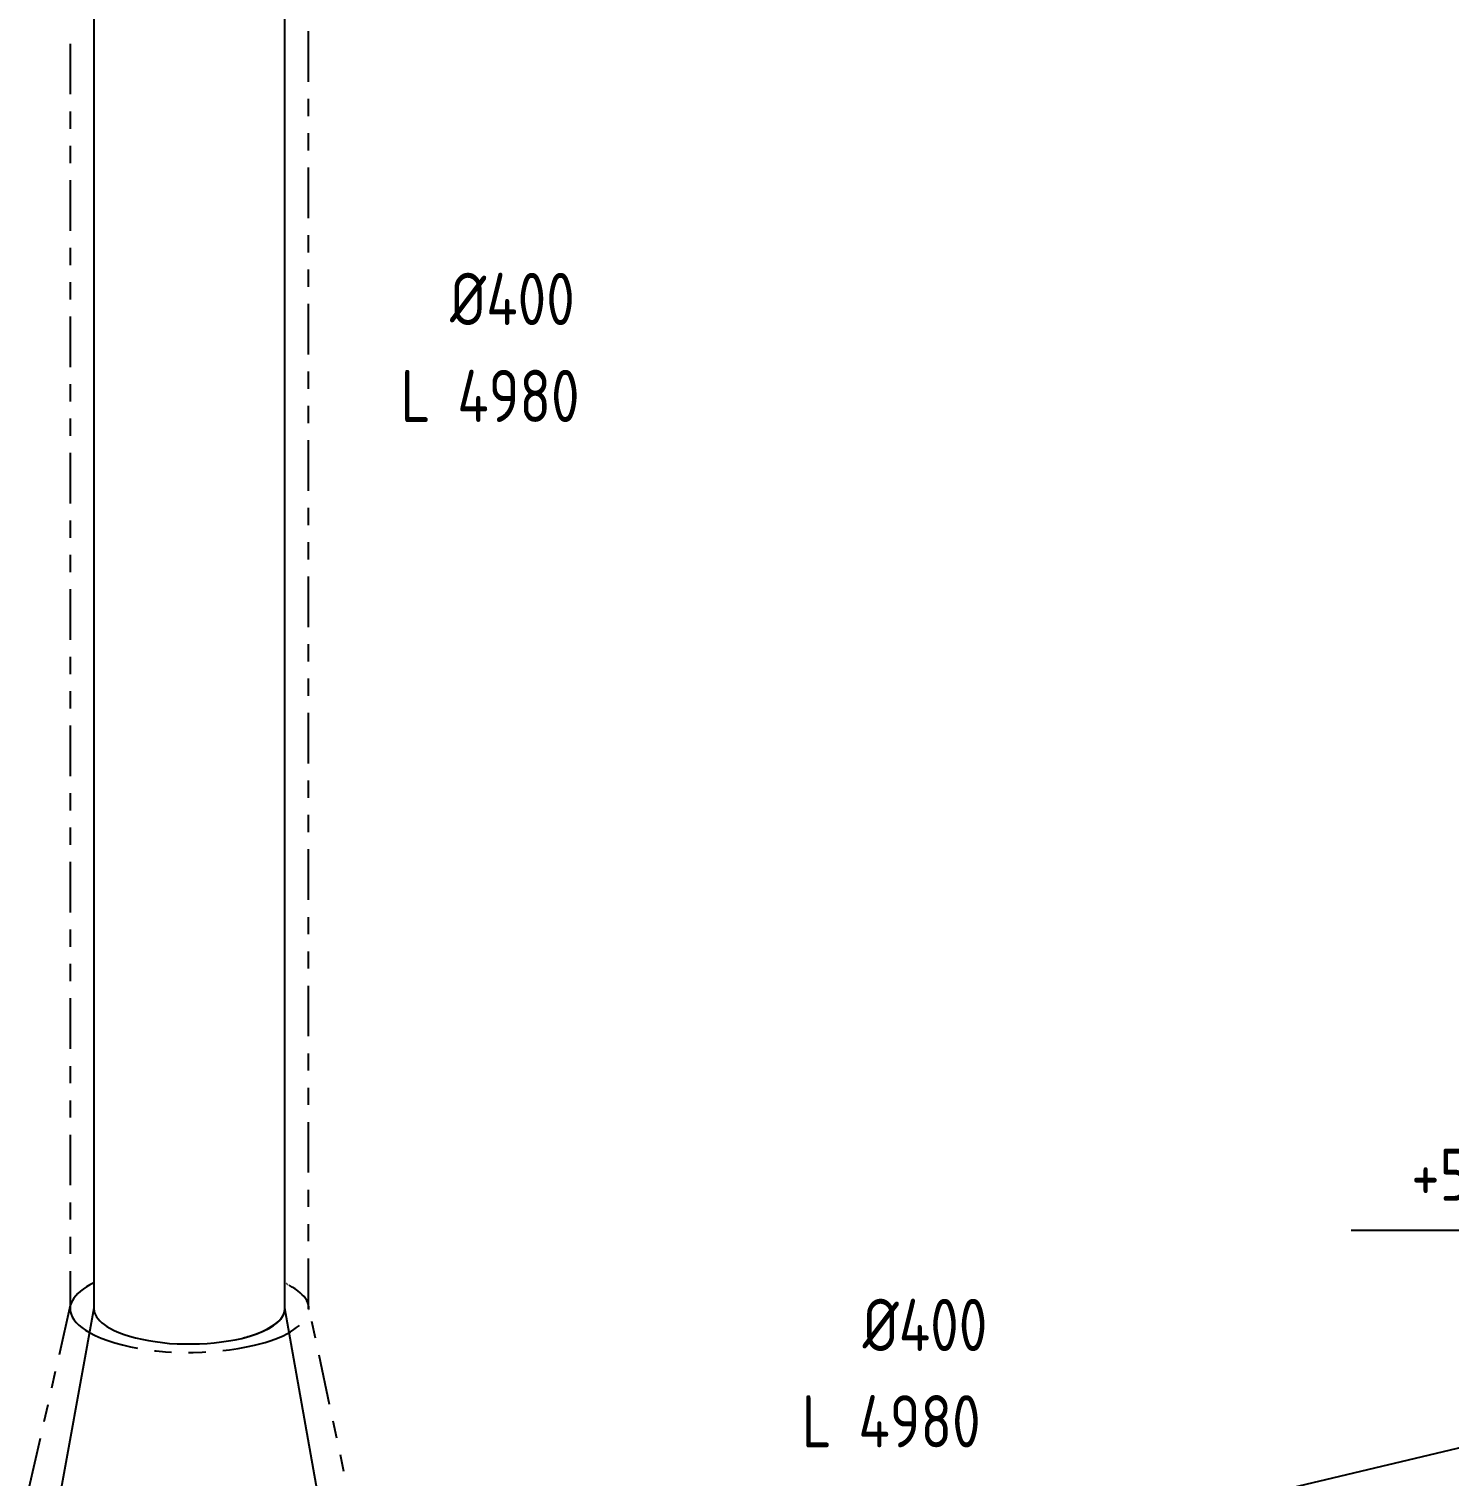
# Model space of a CAD drawing. Header units: metres. Extents: x 20 to 415, y 5 to 292.
# Drawn here: x 176.79 to 208.39, y 181.69 to 213.88 of the extents above; entities that cross this region are included whole.
import ezdxf

# ---------------------------------------------------------------- set-up
doc = ezdxf.new("R2010")
doc.units = ezdxf.units.M
for name, color, linetype in [('ВОЗДУХОВОДЫ', 7, 'Continuous'), ('ИЗОЛЯЦИЯ', 3, 'Continuous'), ('ОБОЗНАЧЕНИЯ', 7, 'Continuous')]:
    doc.layers.add(name, color=color, linetype=linetype)
doc.styles.add('GOST', font='isocpeur.ttf')

msp = doc.modelspace()

# ---------------------------------------------------------------- linework, layer by layer
at = {"layer": 'ВОЗДУХОВОДЫ'}
for points in [[(178.237, 259.05), (178.237, 185.411)], [(182.487, 185.411), (182.487, 259.05)], [(255.003, 193.349), (198.627, 179.943)], [(178.237, 185.429), (177.357, 180.561)], [(183.386, 180.374), (182.487, 185.429)], [(178.237, 185.411), (178.241, 185.366), (178.252, 185.321), (178.271, 185.276), (178.298, 185.232), (178.331, 185.188), (178.371, 185.145), (178.417, 185.103), (178.47, 185.061), (178.528, 185.02), (178.593, 184.98)], [(178.237, 185.411), (178.241, 185.366), (178.252, 185.321), (178.271, 185.276), (178.298, 185.232), (178.331, 185.188), (178.371, 185.145), (178.417, 185.103), (178.47, 185.061), (178.528, 185.02), (178.593, 184.98)], [(181.532, 184.755), (181.705, 184.803), (181.862, 184.856), (182.003, 184.913), (182.127, 184.975), (182.234, 185.041), (182.324, 185.11), (182.394, 185.182), (182.445, 185.256), (182.477, 185.333), (182.487, 185.411)], [(181.532, 184.755), (181.705, 184.803), (181.862, 184.856), (182.003, 184.913), (182.127, 184.975), (182.234, 185.041), (182.324, 185.11), (182.394, 185.182), (182.445, 185.256), (182.477, 185.333), (182.487, 185.411)], [(181.72, 184.812), (181.859, 184.859), (181.986, 184.91), (182.1, 184.965), (182.2, 185.023), (182.286, 185.083), (182.357, 185.146), (182.413, 185.211), (182.454, 185.276), (182.479, 185.344), (182.487, 185.411)], [(178.593, 184.98), (178.688, 184.931), (178.794, 184.886), (178.909, 184.844), (179.034, 184.805), (179.166, 184.769), (179.306, 184.737), (179.452, 184.709), (179.604, 184.684), (179.761, 184.662), (179.922, 184.643), (180.091, 184.634), (180.259, 184.63), (180.426, 184.63), (180.591, 184.634), (180.755, 184.643), (180.917, 184.657), (181.076, 184.675), (181.232, 184.697), (181.384, 184.724), (181.532, 184.755)], [(181.532, 184.755), (181.55, 184.761), (181.568, 184.767), (181.587, 184.772), (181.606, 184.778), (181.626, 184.783), (181.646, 184.789), (181.665, 184.795), (181.684, 184.8), (181.702, 184.806), (181.72, 184.812)]]:
    msp.add_lwpolyline(points, dxfattribs=at)
at = {"layer": 'ИЗОЛЯЦИЯ'}
for points in [[(183.011, 212.709), (183.011, 213.833)], [(177.713, 213.552), (177.713, 212.429)], [(183.011, 211.946), (183.011, 212.327)], [(177.713, 212.047), (177.713, 211.665)], [(183.011, 211.182), (183.011, 211.564)], [(177.713, 211.283), (177.713, 210.901)], [(183.011, 209.676), (183.011, 210.8)], [(177.713, 210.519), (177.713, 209.395)], [(183.011, 208.912), (183.011, 209.294)], [(177.713, 209.013), (177.713, 208.631)], [(183.011, 208.148), (183.011, 208.53)], [(177.713, 208.25), (177.713, 207.868)], [(183.011, 206.643), (183.011, 207.766)], [(177.713, 207.486), (177.713, 206.362)], [(183.011, 205.879), (183.011, 206.261)], [(177.713, 205.98), (177.713, 205.598)], [(183.011, 205.115), (183.011, 205.497)], [(177.713, 205.216), (177.713, 204.834)], [(177.713, 204.452), (177.713, 203.329)], [(183.011, 203.61), (183.011, 204.733)], [(183.011, 202.846), (183.011, 203.228)], [(177.713, 202.947), (177.713, 202.565)], [(177.713, 202.183), (177.713, 201.801)], [(183.011, 202.082), (183.011, 202.464)], [(183.011, 200.577), (183.011, 201.7)], [(177.713, 201.419), (177.713, 200.296)], [(177.713, 199.914), (177.713, 199.532)], [(183.011, 199.813), (183.011, 200.195)], [(183.011, 199.049), (183.011, 199.431)], [(177.713, 199.15), (177.713, 198.768)], [(183.011, 197.543), (183.011, 198.667)], [(177.713, 198.386), (177.713, 197.263)], [(183.011, 196.78), (183.011, 197.162)], [(177.713, 196.881), (177.713, 196.499)], [(183.011, 196.016), (183.011, 196.398)], [(177.713, 196.117), (177.713, 195.735)], [(183.011, 194.51), (183.011, 195.634)], [(177.713, 195.353), (177.713, 194.229)], [(183.011, 193.746), (183.011, 194.128)], [(177.713, 193.847), (177.713, 193.466)], [(183.011, 192.982), (183.011, 193.364)], [(177.713, 193.084), (177.713, 192.702)], [(183.011, 191.477), (183.011, 192.601)], [(177.713, 192.32), (177.713, 191.196)], [(183.011, 190.713), (183.011, 191.095)], [(177.713, 190.814), (177.713, 190.432)], [(183.011, 189.949), (183.011, 190.331)], [(177.713, 190.05), (177.713, 189.668)], [(177.713, 189.286), (177.713, 188.163)], [(183.011, 188.444), (183.011, 189.567)], [(183.011, 187.68), (183.011, 188.062)], [(177.713, 187.781), (177.713, 187.399)], [(183.011, 186.916), (183.011, 187.298)], [(177.713, 187.017), (177.713, 186.635)], [(183.011, 185.411), (183.011, 186.534)], [(177.713, 186.253), (177.713, 185.411)], [(177.884, 185.752), (177.835, 185.701)], [(177.939, 185.802), (177.884, 185.752)], [(178.002, 185.851), (177.939, 185.802)], [(178.073, 185.899), (178.002, 185.851)], [(178.151, 185.946), (178.073, 185.899)], [(178.237, 185.991), (178.151, 185.946)], [(182.498, 185.986), (182.5, 185.986)], [(182.51, 185.98), (182.511, 185.98)], [(182.52, 185.974), (182.522, 185.974)], [(182.531, 185.969), (182.533, 185.969)], [(182.541, 185.963), (182.543, 185.963)], [(182.551, 185.957), (182.553, 185.957)], [(182.56, 185.952), (182.561, 185.952)], [(182.568, 185.946), (182.569, 185.946)], [(182.575, 185.941), (182.577, 185.941)], [(182.581, 185.935), (182.583, 185.935)], [(182.651, 185.895), (182.581, 185.935)], [(182.715, 185.854), (182.651, 185.895)], [(182.774, 185.813), (182.715, 185.854)], [(182.827, 185.77), (182.774, 185.813)], [(182.873, 185.727), (182.827, 185.77)], [(177.713, 185.486), (177.464, 184.39)], [(177.713, 185.486), (177.707, 185.423)], [(177.707, 185.423), (177.713, 185.36)], [(177.733, 185.541), (177.713, 185.486)], [(177.76, 185.596), (177.733, 185.541)], [(177.794, 185.649), (177.76, 185.596)], [(177.835, 185.701), (177.794, 185.649)], [(182.914, 185.683), (182.873, 185.727)], [(182.948, 185.639), (182.914, 185.683)], [(182.976, 185.594), (182.948, 185.639)], [(182.997, 185.549), (182.976, 185.594)], [(183.011, 185.504), (182.997, 185.549)], [(183.019, 185.449), (183.011, 185.504)], [(183.011, 185.504), (183.013, 185.504)], [(183.02, 185.394), (183.019, 185.449)], [(177.713, 185.36), (177.729, 185.297)], [(177.729, 185.297), (177.757, 185.234)], [(177.757, 185.234), (177.795, 185.172)], [(177.795, 185.172), (177.843, 185.111)], [(177.843, 185.111), (177.903, 185.051)], [(183.018, 185.378), (183.02, 185.378)], [(183.171, 184.757), (183.091, 185.131)], [(177.903, 185.051), (177.973, 184.994)], [(177.973, 184.994), (178.053, 184.939)], [(178.053, 184.939), (178.143, 184.886)], [(178.143, 184.886), (178.268, 184.821)], [(178.268, 184.821), (178.403, 184.761)], [(182.359, 184.774), (182.449, 184.815)], [(182.449, 184.815), (182.534, 184.857)], [(182.534, 184.857), (182.612, 184.902)], [(182.612, 184.902), (182.684, 184.949)], [(182.684, 184.949), (182.749, 184.999)], [(182.749, 184.999), (182.812, 185.044)], [(182.812, 185.044), (182.814, 185.044)], [(178.403, 184.761), (178.55, 184.705)], [(178.55, 184.705), (178.707, 184.654)], [(178.707, 184.654), (178.874, 184.608)], [(178.874, 184.608), (179.049, 184.567)], [(179.049, 184.567), (179.206, 184.537)], [(179.583, 184.481), (179.624, 184.475)], [(179.624, 184.475), (179.829, 184.456)], [(179.829, 184.456), (179.964, 184.45)], [(181.108, 184.483), (181.256, 184.5)], [(181.256, 184.5), (181.449, 184.529)], [(181.449, 184.529), (181.635, 184.564)], [(181.635, 184.564), (181.813, 184.606)], [(181.813, 184.606), (181.934, 184.635)], [(181.934, 184.635), (182.049, 184.666)], [(182.049, 184.666), (182.158, 184.7)], [(182.158, 184.7), (182.261, 184.736)], [(182.261, 184.736), (182.359, 184.774)], [(180.346, 184.443), (180.445, 184.443)], [(180.445, 184.443), (180.651, 184.449)], [(180.651, 184.449), (180.728, 184.454)], [(183.484, 183.285), (183.25, 184.383)], [(177.38, 184.018), (177.295, 183.645)], [(177.211, 183.273), (177.126, 182.9)], [(183.643, 182.537), (183.564, 182.911)], [(177.042, 182.528), (176.793, 181.432)], [(183.803, 181.79), (183.723, 182.164)]]:
    msp.add_lwpolyline(points, dxfattribs=at)
at = {"layer": 'ОБОЗНАЧЕНИЯ'}
msp.add_lwpolyline([(213.512, 184.044), (213.512, 187.152), (206.21, 187.152)], dxfattribs=at)

# ---------------------------------------------------------------- texts
at = {"layer": 'ОБОЗНАЧЕНИЯ', "style": 'GOST', "width": 0.8}
for s, p in [('%%c400', (186.162, 207.296)), ('L 4980', (185.063, 205.139)), ('+5.900', (207.549, 187.816)), ('%%c400', (195.342, 184.473)), ('L 4980', (193.987, 182.33))]:
    msp.add_text(s, height=1.1615, dxfattribs=at).set_placement(p)

doc.saveas('drawing.dxf')
